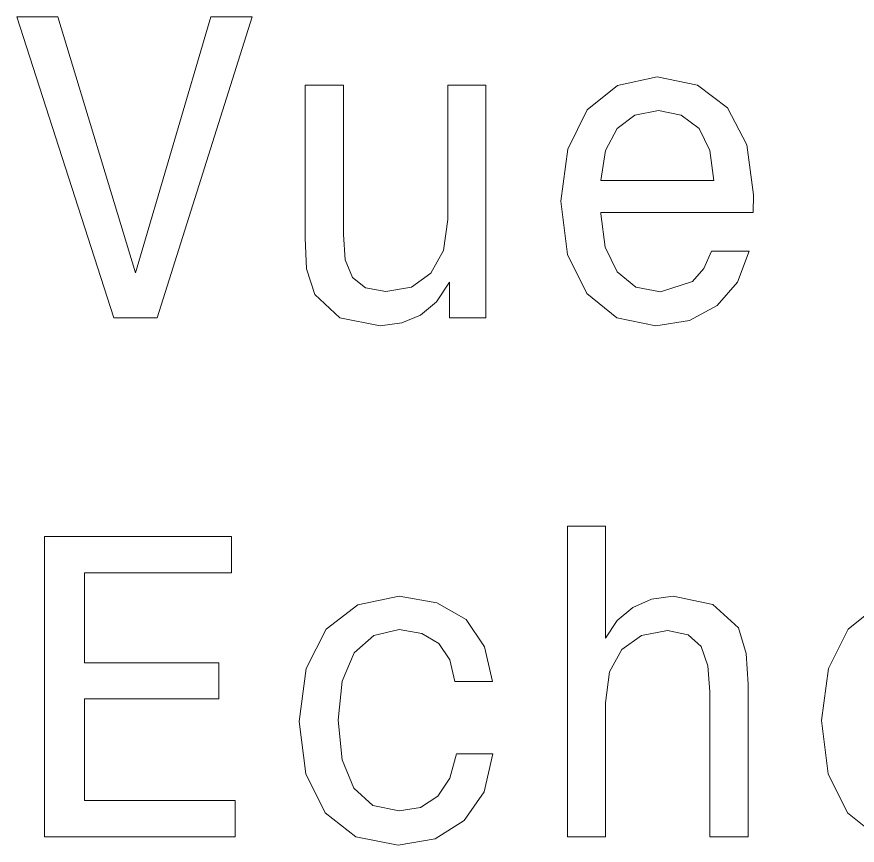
# Model space of a CAD drawing. Extents: x 370 to 946, y 143 to 764.
# Drawn here: x 860.3 to 870.08, y 639.12 to 648.77 of the extents above; entities that cross this region are included whole.
import ezdxf

# ---------------------------------------------------------------- set-up
doc = ezdxf.new("R2010")
doc.units = 0

msp = doc.modelspace()

# ---------------------------------------------------------------- linework, layer by layer
at = {"color": 7, "lineweight": 13}
for points in [[(862.5559, 648.7661), (861.6784, 645.7855), (860.7757, 648.7661), (860.2966, 648.7661), (861.4263, 645.261), (861.9306, 645.261), (863.035, 648.7661)], [(867.0948, 646.4865), (868.8701, 646.4865), (868.8751, 646.6932), (868.7944, 647.2733), (868.5725, 647.707), (868.2195, 647.9692), (867.7505, 648.065), (867.2915, 647.9642), (866.9385, 647.6818), (866.7115, 647.2228), (866.6309, 646.6176), (866.7065, 645.9973), (866.9335, 645.5434), (867.2814, 645.261), (867.7354, 645.1652), (868.1287, 645.2307), (868.4515, 645.4022), (868.6885, 645.6746), (868.8246, 646.0377), (868.3859, 646.0377), (868.2951, 645.8359), (868.164, 645.6846), (867.7908, 645.5636), (867.5034, 645.6191), (867.2865, 645.7956), (867.1453, 646.083), (867.0948, 646.4714)], [(865.7584, 647.9692), (865.3146, 647.9692), (865.3146, 646.4058), (865.2642, 646.0427), (865.1179, 645.7805), (864.8909, 645.6191), (864.5934, 645.5686), (864.3564, 645.6089), (864.2051, 645.73), (864.1193, 645.9368), (864.0992, 646.2293), (864.0992, 647.9692), (863.6553, 647.9692), (863.6553, 646.189), (863.6705, 645.8309), (863.7663, 645.5333), (864.0588, 645.261), (864.5278, 645.1652), (864.78, 645.2004), (864.9968, 645.2913), (865.1835, 645.4476), (865.3348, 645.6746), (865.3348, 645.261), (865.7584, 645.261)], [(867.0948, 646.8597), (867.1503, 647.2077), (867.2865, 647.4649), (867.4932, 647.6212), (867.7656, 647.6767), (868.0329, 647.6212), (868.2396, 647.4649), (868.3657, 647.2077), (868.4111, 646.8597)], [(866.7065, 639.2142), (867.1503, 639.2142), (867.1503, 640.7776), (867.1957, 641.1356), (867.342, 641.3979), (867.5689, 641.5593), (867.8715, 641.6198), (868.1136, 641.5693), (868.2649, 641.4332), (868.3405, 641.2062), (868.3657, 640.9036), (868.3657, 639.2142), (868.8095, 639.2142), (868.8095, 640.9944), (868.7894, 641.3525), (868.6986, 641.65), (868.4011, 641.9224), (867.9371, 642.0182), (867.6849, 641.9829), (867.468, 641.8871), (867.2865, 641.7358), (867.1503, 641.529), (867.1503, 642.8352), (866.7065, 642.8352)], [(860.6193, 639.2142), (862.8384, 639.2142), (862.8384, 639.6378), (861.0833, 639.6378), (861.0833, 640.8229), (862.6467, 640.8229), (862.6467, 641.2416), (861.0833, 641.2416), (861.0833, 642.2905), (862.798, 642.2905), (862.798, 642.7142), (860.6193, 642.7142)], [(865.3953, 641.0247), (865.834, 641.0247), (865.7432, 641.4282), (865.5264, 641.7458), (865.1885, 641.9426), (864.7498, 642.0182), (864.2656, 641.9174), (863.8975, 641.6349), (863.6655, 641.176), (863.5848, 640.5607), (863.6604, 639.9505), (863.8873, 639.4966), (864.2454, 639.2142), (864.7346, 639.1183), (865.1683, 639.194), (865.5062, 639.4058), (865.7382, 639.7386), (865.8391, 640.1825), (865.4155, 640.1825), (865.3398, 639.9), (865.1986, 639.6882), (864.9968, 639.5571), (864.7498, 639.5168), (864.4421, 639.5823), (864.2202, 639.7841), (864.084, 640.1119), (864.0386, 640.5759), (864.084, 641.0297), (864.2252, 641.3575), (864.4522, 641.5593), (864.7498, 641.6299), (865.012, 641.5845), (865.2087, 641.4685), (865.3398, 641.2769)]]:
    msp.add_lwpolyline(points, close=True, dxfattribs=at)
msp.add_lwpolyline([(870.3276, 641.9174), (869.9745, 641.6349), (869.7476, 641.176), (869.6669, 640.5708), (869.7426, 639.9505), (869.9695, 639.4966), (870.3174, 639.2142)], dxfattribs=at)

doc.saveas('drawing.dxf')
